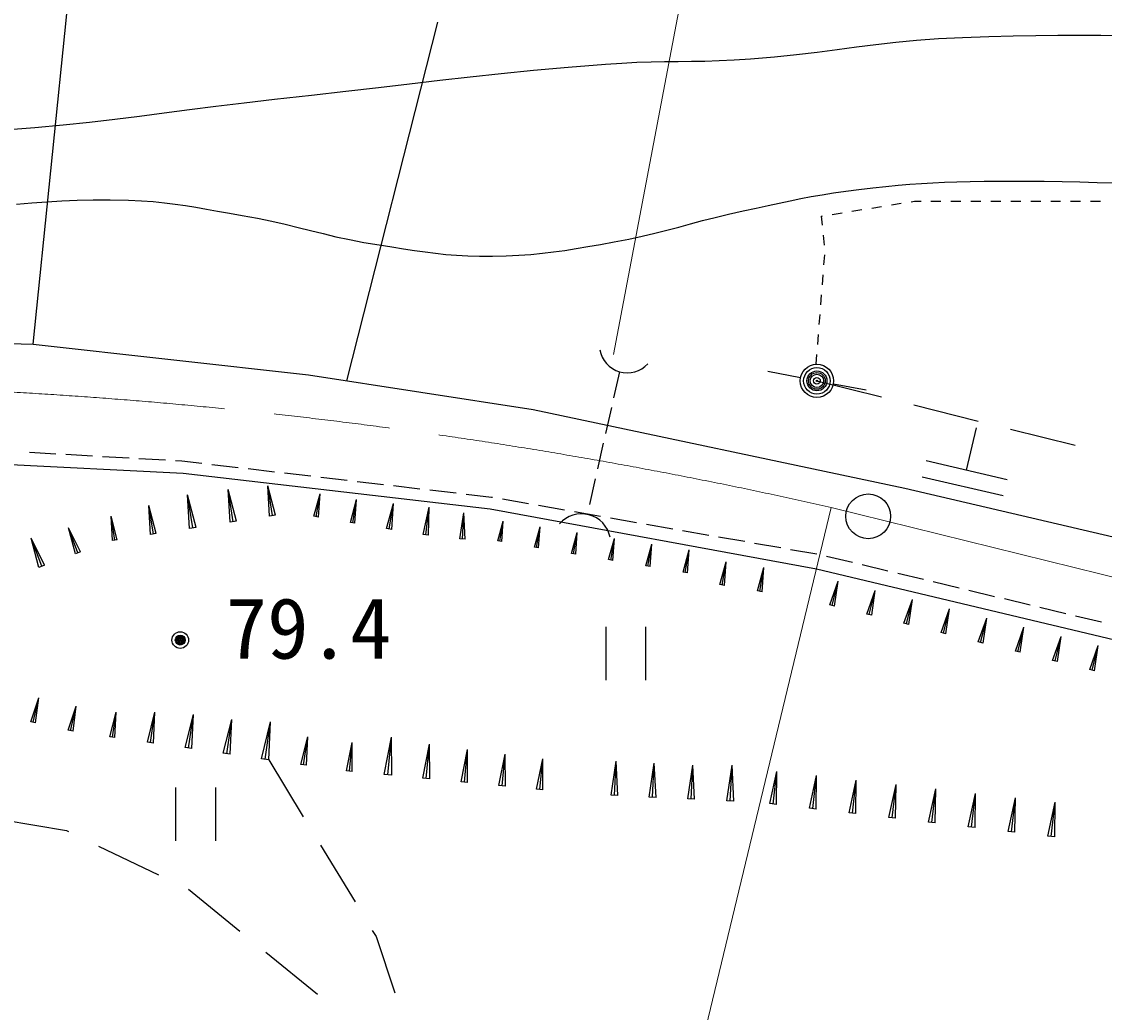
# Model space of a CAD drawing. Units: millimetres, scale not verified. Extents: x 40000 to 680000, y 20000 to 380000.
# Drawn here: x 448249 to 480813, y 278717 to 308527 of the extents above; entities that cross this region are included whole.
import ezdxf
from ezdxf.enums import TextEntityAlignment as Align

# ---------------------------------------------------------------- set-up
doc = ezdxf.new("R2010")
doc.units = ezdxf.units.MM
doc.header["$LTSCALE"] = 1000
doc.header["$PDMODE"] = 32
doc.header["$PDSIZE"] = 500
doc.linetypes.add('CHAIN', pattern=[18.5, 12, -1.5, 3.5, -1.5])
for name, color, linetype, lineweight in [('M-BGD', 7, 'Continuous', 25), ('M-BGD-HTXT', 7, 'Continuous', 13), ('M-BMK', 2, 'CHAIN', 13), ('M-BMK-SRVR', 3, 'Continuous', 25), ('M-STR-HTXT', 7, 'Continuous', 13), ('M-STR-STRC', 7, 'Continuous', 25)]:
    doc.layers.add(name, color=color, linetype=linetype, lineweight=lineweight)
doc.styles.add('ＭＳ ゴシック', font='')
doc.styles.get('ＭＳ ゴシック').set_extended_font_data('MS Gothic')

msp = doc.modelspace()

# ---------------------------------------------------------------- linework, layer by layer
at = {"layer": 'M-BGD'}
for p, q in [((475825, 308018), (476543, 308053)), ((476543, 308053), (477334, 308080)), ((477334, 308080), (478066, 308100)), ((478066, 308100), (478755, 308115)), ((478755, 308115), (479416, 308123)), ((479416, 308123), (480061, 308124)), ((480061, 308124), (480707, 308119)), ((480707, 308119), (481368, 308107)), ((472774, 307689), (473357, 307766)), ((473357, 307766), (473940, 307840)), ((473940, 307840), (474537, 307909)), ((474537, 307909), (475161, 307969)), ((475161, 307969), (475825, 308018)), ((469684, 307377), (470174, 307409)), ((470174, 307409), (470891, 307469)), ((470891, 307469), (471554, 307538)), ((471554, 307538), (472177, 307612)), ((472177, 307612), (472774, 307689)), ((463646, 307063), (464684, 307156)), ((464684, 307156), (465806, 307248)), ((465806, 307248), (466296, 307281)), ((466296, 307281), (466750, 307303)), ((466750, 307303), (467178, 307317)), ((467178, 307317), (467588, 307325)), ((467588, 307325), (467990, 307331)), ((467990, 307331), (468391, 307336)), ((468391, 307336), (468801, 307343)), ((468801, 307343), (469230, 307356)), ((469230, 307356), (469684, 307377)), ((459911, 306660), (460823, 306766)), ((460823, 306766), (461736, 306868)), ((461736, 306868), (462671, 306967)), ((462671, 306967), (463646, 307063)), ((456968, 306316), (458004, 306435)), ((458004, 306435), (458978, 306550)), ((458978, 306550), (459911, 306660)), ((454938, 306086), (455850, 306190)), ((455850, 306190), (456968, 306316)), ((451796, 305686), (452539, 305782)), ((452539, 305782), (453300, 305881)), ((453300, 305881), (454093, 305983)), ((454093, 305983), (454938, 306086)), ((449495, 305421), (450291, 305504)), ((450291, 305504), (451052, 305593)), ((451052, 305593), (451796, 305686)), ((447733, 305271), (448648, 305343)), ((448648, 305343), (449495, 305421)), ((473427, 303478), (473849, 303527)), ((473849, 303527), (474241, 303568)), ((474241, 303568), (474609, 303604)), ((474609, 303604), (474963, 303634)), ((474963, 303634), (475309, 303658)), ((475309, 303658), (475655, 303678)), ((475655, 303678), (476010, 303694)), ((476010, 303694), (476380, 303706)), ((476380, 303706), (476773, 303716)), ((476773, 303716), (477198, 303723)), ((477198, 303723), (477844, 303729)), ((477844, 303729), (478443, 303730)), ((478443, 303730), (479006, 303725)), ((479006, 303725), (479545, 303717)), ((479545, 303717), (480072, 303705)), ((480072, 303705), (480600, 303691)), ((480600, 303691), (481139, 303675)), ((471361, 303138), (471680, 303203)), ((471680, 303203), (471999, 303263)), ((471999, 303263), (472326, 303321)), ((472326, 303321), (472668, 303375)), ((472668, 303375), (473033, 303427)), ((473033, 303427), (473427, 303478)), ((448097, 303040), (448557, 303077)), ((448557, 303077), (449007, 303109)), ((449007, 303109), (449457, 303136)), ((449457, 303136), (449918, 303156)), ((449918, 303156), (450399, 303167)), ((450399, 303167), (450910, 303167)), ((450910, 303167), (451462, 303156)), ((451462, 303156), (451849, 303139)), ((451849, 303139), (452207, 303113)), ((452207, 303113), (452543, 303080)), ((452543, 303080), (452864, 303040)), ((452864, 303040), (453177, 302994)), ((453177, 302994), (453490, 302942)), ((453490, 302942), (453810, 302886)), ((453810, 302886), (454143, 302825)), ((469948, 302834), (470336, 302918)), ((470336, 302918), (470697, 302996)), ((470697, 302996), (471036, 303070)), ((471036, 303070), (471361, 303138)), ((473223, 302823), (473519, 302870)), ((473816, 302918), (474112, 302965)), ((474408, 303013), (474704, 303061)), ((475001, 303108), (475104, 303125)), ((475104, 303125), (475299, 303125)), ((475599, 303125), (475899, 303125)), ((476199, 303125), (476499, 303125)), ((476799, 303125), (477099, 303125)), ((477399, 303125), (477699, 303125)), ((477999, 303125), (478299, 303125)), ((478599, 303125), (478899, 303125)), ((479199, 303125), (479499, 303125)), ((479799, 303125), (480099, 303125)), ((480399, 303125), (480699, 303125)), ((454143, 302825), (454498, 302762)), ((454498, 302762), (454880, 302696)), ((454880, 302696), (455346, 302611)), ((455346, 302611), (455776, 302522)), ((455776, 302522), (456179, 302430)), ((468366, 302443), (468728, 302540)), ((468728, 302540), (469107, 302638)), ((469107, 302638), (469510, 302736)), ((469510, 302736), (469948, 302834)), ((472310, 302676), (472335, 302680)), ((472337, 302403), (472310, 302676)), ((472631, 302728), (472927, 302775)), ((456179, 302430), (456564, 302336)), ((456564, 302336), (456940, 302242)), ((456940, 302242), (457316, 302148)), ((467296, 302160), (467658, 302253)), ((467658, 302253), (468012, 302347)), ((468012, 302347), (468366, 302443)), ((457316, 302148), (457701, 302056)), ((457701, 302056), (458105, 301968)), ((458105, 301968), (458536, 301884)), ((458536, 301884), (459003, 301807)), ((465661, 301825), (466070, 301899)), ((466070, 301899), (466510, 301983)), ((466510, 301983), (466916, 302070)), ((466916, 302070), (467296, 302160)), ((472397, 301806), (472367, 302104)), ((459003, 301807), (459383, 301748)), ((459383, 301748), (459736, 301693)), ((459736, 301693), (460068, 301642)), ((460068, 301642), (460387, 301596)), ((460387, 301596), (460699, 301556)), ((460699, 301556), (461012, 301523)), ((463565, 301523), (463910, 301556)), ((463910, 301556), (464246, 301596)), ((464246, 301596), (464582, 301643)), ((464582, 301643), (464925, 301698)), ((464925, 301698), (465282, 301758)), ((465282, 301758), (465661, 301825)), ((461012, 301523), (461332, 301497)), ((461332, 301497), (461666, 301479)), ((461666, 301479), (462022, 301469)), ((462022, 301469), (462406, 301470)), ((462406, 301470), (462820, 301479)), ((462820, 301479), (463204, 301497)), ((463204, 301497), (463565, 301523)), ((472379, 301208), (472403, 301507)), ((472332, 300610), (472356, 300909)), ((472285, 300011), (472309, 300310)), ((472238, 299413), (472261, 299712)), ((438336, 299066), (448593, 298826)), ((472191, 298815), (472214, 299114)), ((448593, 298826), (456872, 297897)), ((472143, 298217), (472167, 298516)), ((466230, 297993), (466053, 297212)), ((471678, 297811), (470696, 297998)), ((456872, 297897), (463631, 296855)), ((472169, 297718), (474110, 297234)), ((473648, 297437), (472666, 297623)), ((475080, 296993), (477021, 296509)), ((463631, 296855), (474810, 294490)), ((465987, 296920), (465810, 296139)), ((476668, 295027), (476963, 296301)), ((477991, 296268), (479932, 295785)), ((465744, 295847), (465567, 295067)), ((448484, 295571), (449282, 295526)), ((449582, 295509), (450381, 295463)), ((450680, 295446), (451479, 295401)), ((451778, 295384), (452577, 295339)), ((446510, 295268), (453109, 294939)), ((452877, 295322), (453065, 295312)), ((453065, 295312), (453672, 295241)), ((453970, 295206), (454765, 295113)), ((455063, 295078), (455857, 294985)), ((477886, 294745), (475450, 295308)), ((453109, 294939), (462345, 293869)), ((456155, 294950), (456950, 294857)), ((457248, 294822), (458042, 294730)), ((465501, 294774), (465324, 293994)), ((477773, 294258), (475338, 294821)), ((454613, 293480), (454463, 294446)), ((454710, 293495), (454463, 294446)), ((454516, 293465), (454463, 294446)), ((455797, 293664), (455658, 294560)), ((455887, 293678), (455658, 294560)), ((455708, 293650), (455658, 294560)), ((458340, 294695), (459135, 294602)), ((459433, 294567), (460227, 294474)), ((460525, 294439), (461320, 294346)), ((474810, 294490), (500126, 288576)), ((453397, 293292), (453242, 294288)), ((453497, 293307), (453242, 294288)), ((453297, 293276), (453242, 294288)), ((457042, 293644), (457226, 294318)), ((457111, 293632), (457226, 294318)), ((457180, 293621), (457226, 294318)), ((458136, 293460), (458323, 294146)), ((458206, 293448), (458323, 294146)), ((458275, 293436), (458323, 294146)), ((461618, 294311), (462376, 294223)), ((462376, 294223), (462412, 294216)), ((462708, 294165), (463496, 294027)), ((452210, 293107), (452077, 293965)), ((452295, 293121), (452077, 293965)), ((452124, 293094), (452077, 293965)), ((459227, 293276), (459431, 294025)), ((459303, 293263), (459431, 294025)), ((459379, 293250), (459431, 294025)), ((460321, 293092), (460501, 293916)), ((460405, 293082), (460501, 293916)), ((460488, 293073), (460501, 293916)), ((461430, 292964), (461553, 293751)), ((461509, 292959), (461553, 293751)), ((461588, 292955), (461553, 293751)), ((462345, 293869), (472152, 292060)), ((463791, 293975), (464579, 293837)), ((464875, 293786), (465663, 293648)), ((451050, 292927), (450938, 293649)), ((451122, 292939), (450938, 293649)), ((450978, 292916), (450938, 293649)), ((454710, 293495), (454516, 293465)), ((455887, 293678), (455708, 293650)), ((457180, 293621), (457042, 293644)), ((458275, 293436), (458136, 293460)), ((462567, 292901), (462729, 293495)), ((462627, 292890), (462729, 293495)), ((462688, 292880), (462729, 293495)), ((465958, 293596), (466746, 293458)), ((467042, 293407), (467830, 293269)), ((449941, 292544), (449661, 293295)), ((450016, 292572), (449661, 293295)), ((449866, 292516), (449661, 293295)), ((452295, 293121), (452124, 293094)), ((453497, 293307), (453297, 293276)), ((459379, 293250), (459227, 293276)), ((460488, 293073), (460321, 293092)), ((463675, 292714), (463842, 293323)), ((463737, 292703), (463842, 293323)), ((463799, 292693), (463842, 293323)), ((464787, 292527), (464958, 293152)), ((464851, 292516), (464958, 293152)), ((464914, 292505), (464958, 293152)), ((468125, 293217), (468914, 293079)), ((448854, 292139), (448539, 292984)), ((448938, 292170), (448539, 292984)), ((448769, 292107), (448539, 292984)), ((451122, 292939), (450978, 292916)), ((461588, 292955), (461430, 292964)), ((462688, 292880), (462567, 292901)), ((465902, 292339), (466077, 292979)), ((465967, 292328), (466077, 292979)), ((466032, 292317), (466077, 292979)), ((467020, 292151), (467199, 292807)), ((467087, 292139), (467199, 292807)), ((467153, 292128), (467199, 292807)), ((469209, 293027), (469997, 292890)), ((470293, 292838), (471081, 292700)), ((450016, 292572), (449866, 292516)), ((463799, 292693), (463675, 292714)), ((464914, 292505), (464787, 292527)), ((468141, 291962), (468324, 292633)), ((468209, 291950), (468324, 292633)), ((468278, 291939), (468324, 292633)), ((471376, 292648), (472164, 292510)), ((472457, 292446), (473235, 292260)), ((448938, 292170), (448769, 292107)), ((466032, 292317), (465902, 292339)), ((467153, 292128), (467020, 292151)), ((469253, 291587), (469441, 292275)), ((469323, 291576), (469441, 292275)), ((469393, 291564), (469441, 292275)), ((470380, 291398), (470572, 292100)), ((470452, 291386), (470572, 292100)), ((470523, 291373), (470572, 292100)), ((473527, 292190), (474305, 292004)), ((468278, 291939), (468141, 291962)), ((472152, 292060), (499411, 285583)), ((474597, 291934), (475375, 291748)), ((469393, 291564), (469253, 291587)), ((472553, 290981), (472808, 291691)), ((472626, 290962), (472808, 291691)), ((472699, 290944), (472808, 291691)), ((475666, 291678), (476444, 291491)), ((470523, 291373), (470380, 291398)), ((473669, 290702), (473924, 291414)), ((473742, 290684), (473924, 291414)), ((473815, 290666), (473924, 291414)), ((474786, 290424), (475041, 291137)), ((474859, 290405), (475041, 291137)), ((474932, 290387), (475041, 291137)), ((476736, 291422), (477514, 291235)), ((477806, 291165), (478584, 290979)), ((472699, 290944), (472553, 290981)), ((475902, 290145), (476159, 290860)), ((475976, 290127), (476159, 290860)), ((476049, 290108), (476159, 290860)), ((478876, 290909), (479654, 290723)), ((473815, 290666), (473669, 290702)), ((477020, 289866), (477277, 290583)), ((477093, 289848), (477277, 290583)), ((477167, 289829), (477277, 290583)), ((479945, 290653), (480723, 290467)), ((465817, 290313), (465817, 288713)), ((467017, 290313), (467017, 288713)), ((474932, 290387), (474786, 290424)), ((476049, 290108), (475902, 290145)), ((478137, 289587), (478395, 290306)), ((478211, 289569), (478395, 290306)), ((478285, 289550), (478395, 290306)), ((477167, 289829), (477020, 289866)), ((479255, 289308), (479513, 290029)), ((479329, 289290), (479513, 290029)), ((479403, 289271), (479513, 290029)), ((478285, 289550), (478137, 289587)), ((480373, 289029), (480632, 289752)), ((480447, 289011), (480632, 289752)), ((480521, 288992), (480632, 289752)), ((479403, 289271), (479255, 289308)), ((480521, 288992), (480373, 289029)), ((448522, 287463), (448763, 288183)), ((448596, 287446), (448763, 288183)), ((448670, 287430), (448763, 288183)), ((449647, 287208), (449887, 287928)), ((449721, 287192), (449887, 287928)), ((449794, 287175), (449887, 287928)), ((450905, 287012), (451088, 287745)), ((450979, 287001), (451088, 287745)), ((451054, 286991), (451088, 287745)), ((452030, 286848), (452255, 287752)), ((452122, 286835), (452255, 287752)), ((452213, 286821), (452255, 287752)), ((453167, 286682), (453415, 287676)), ((453268, 286668), (453415, 287676)), ((453369, 286653), (453415, 287676)), ((448670, 287430), (448522, 287463)), ((454314, 286515), (454568, 287533)), ((454418, 286500), (454568, 287533)), ((454521, 286485), (454568, 287533)), ((455459, 286348), (455735, 287454)), ((455571, 286332), (455735, 287454)), ((455684, 286315), (455735, 287454)), ((449794, 287175), (449647, 287208)), ((451054, 286991), (450905, 287012)), ((456645, 286175), (456852, 287004)), ((456729, 286163), (456852, 287004)), ((456813, 286151), (456852, 287004)), ((459152, 285872), (459375, 286998)), ((459266, 285861), (459375, 286998)), ((459379, 285850), (459375, 286998)), ((452213, 286821), (452030, 286848)), ((453369, 286653), (453167, 286682)), ((458020, 285981), (458188, 286832)), ((458106, 285972), (458188, 286832)), ((458192, 285964), (458188, 286832)), ((460315, 285760), (460518, 286784)), ((460418, 285750), (460518, 286784)), ((460522, 285740), (460518, 286784)), ((461465, 285649), (461658, 286624)), ((461564, 285640), (461658, 286624)), ((461662, 285630), (461658, 286624)), ((454521, 286485), (454314, 286515)), ((455684, 286315), (455459, 286348)), ((455684, 286315), (456721, 284605)), ((462606, 285540), (462793, 286482)), ((462701, 285530), (462793, 286482)), ((462797, 285521), (462793, 286482)), ((463739, 285431), (463921, 286348)), ((463832, 285422), (463921, 286348)), ((463925, 285413), (463921, 286348)), ((465975, 285252), (466129, 286277)), ((466078, 285247), (466129, 286277)), ((466181, 285242), (466129, 286277)), ((456813, 286151), (456645, 286175)), ((458192, 285964), (458020, 285981)), ((467125, 285196), (467277, 286214)), ((467227, 285191), (467277, 286214)), ((467330, 285186), (467277, 286214)), ((468287, 285139), (468438, 286154)), ((468389, 285134), (468438, 286154)), ((468491, 285129), (468438, 286154)), ((469455, 285082), (469615, 286151)), ((469563, 285077), (469615, 286151)), ((469670, 285072), (469615, 286151)), ((470753, 284997), (470964, 285960)), ((470850, 284985), (470964, 285960)), ((470948, 284974), (470964, 285960)), ((459379, 285850), (459152, 285872)), ((460522, 285740), (460315, 285760)), ((461662, 285630), (461465, 285649)), ((471943, 284858), (472159, 285842)), ((472043, 284846), (472159, 285842)), ((472142, 284835), (472159, 285842)), ((473136, 284719), (473352, 285708)), ((473236, 284707), (473352, 285708)), ((473336, 284696), (473352, 285708)), ((452877, 285481), (452877, 283881)), ((454077, 285481), (454077, 283881)), ((462797, 285521), (462606, 285540)), ((463925, 285413), (463739, 285431)), ((474330, 284580), (474547, 285574)), ((474430, 284568), (474547, 285574)), ((474531, 284557), (474547, 285574)), ((475525, 284441), (475744, 285440)), ((475626, 284429), (475744, 285440)), ((475727, 284417), (475744, 285440)), ((476721, 284302), (476941, 285306)), ((476822, 284290), (476941, 285306)), ((476924, 284278), (476941, 285306)), ((466181, 285242), (465975, 285252)), ((467330, 285186), (467125, 285196)), ((468491, 285129), (468287, 285139)), ((469670, 285072), (469455, 285082)), ((470948, 284974), (470753, 284997)), ((477918, 284162), (478139, 285171)), ((478020, 284150), (478139, 285171)), ((478122, 284138), (478139, 285171)), ((479116, 284023), (479338, 285037)), ((479218, 284011), (479338, 285037)), ((479321, 283999), (479338, 285037)), ((472142, 284835), (471943, 284858)), ((473336, 284696), (473136, 284719)), ((447696, 284513), (449597, 284186)), ((474531, 284557), (474330, 284580)), ((475727, 284417), (475525, 284441)), ((476924, 284278), (476721, 284302)), ((449597, 284186), (449661, 284156)), ((478122, 284138), (477918, 284162)), ((479321, 283999), (479116, 284023)), ((450562, 283722), (452364, 282855)), ((457239, 283750), (458276, 282040)), ((453264, 282419), (454816, 281157)), ((458795, 281185), (458907, 281001)), ((458907, 281001), (459474, 279309)), ((455592, 280526), (457143, 279265))]:
    msp.add_line(p, q, dxfattribs=at)
for centre, radius in [((472169, 297718), 500), ((472169, 297718), 500), ((472169, 297718), 400), ((472169, 297718), 300), ((472169, 297718), 200), ((472169, 297718), 100), ((472169, 297718), 20), ((453020, 289920), 150), ((453020, 289920), 120), ((453020, 289920), 90), ((453020, 289920), 60), ((453020, 289920), 30), ((453020, 289920), 20)]:
    msp.add_circle(centre, radius, dxfattribs=at)
for centre, radius, start, end in [((466466, 298794), 836, 189.7483, 317.382), ((465088, 292841), 876, 11.3864, 139.0202)]:
    msp.add_arc(centre, radius, start, end, dxfattribs=at)
for p in [(472169, 297718), (453020, 289920)]:
    msp.add_point(p, dxfattribs=at)
at = {"layer": 'M-BGD-HTXT'}
msp.add_line((465588, 264808), (472597, 293909), dxfattribs=at)
at = {"layer": 'M-BMK'}
msp.add_line((472597, 293909), (523598, 281287), dxfattribs=at)
msp.add_arc((439453, 147853), 149769, 77.21445, 95.23678, dxfattribs=at)
at = {"layer": 'M-BMK-SRVR'}
msp.add_circle((473711, 293643), 674, dxfattribs=at)
at = {"layer": 'M-STR-HTXT'}
msp.add_line((466050, 298513), (472733, 333672), dxfattribs=at)
at = {"layer": 'M-STR-STRC'}
for p, q in [((448593, 298826), (451703, 329301)), ((458032, 297718), (460762, 308509))]:
    msp.add_line(p, q, dxfattribs=at)

# ---------------------------------------------------------------- texts
at = {"layer": 'M-BGD', "style": 'ＭＳ ゴシック'}
msp.add_text('79.4', height=1833, dxfattribs=at).set_placement((454385, 288810), align=Align.BOTTOM_LEFT)

doc.saveas('drawing.dxf')
